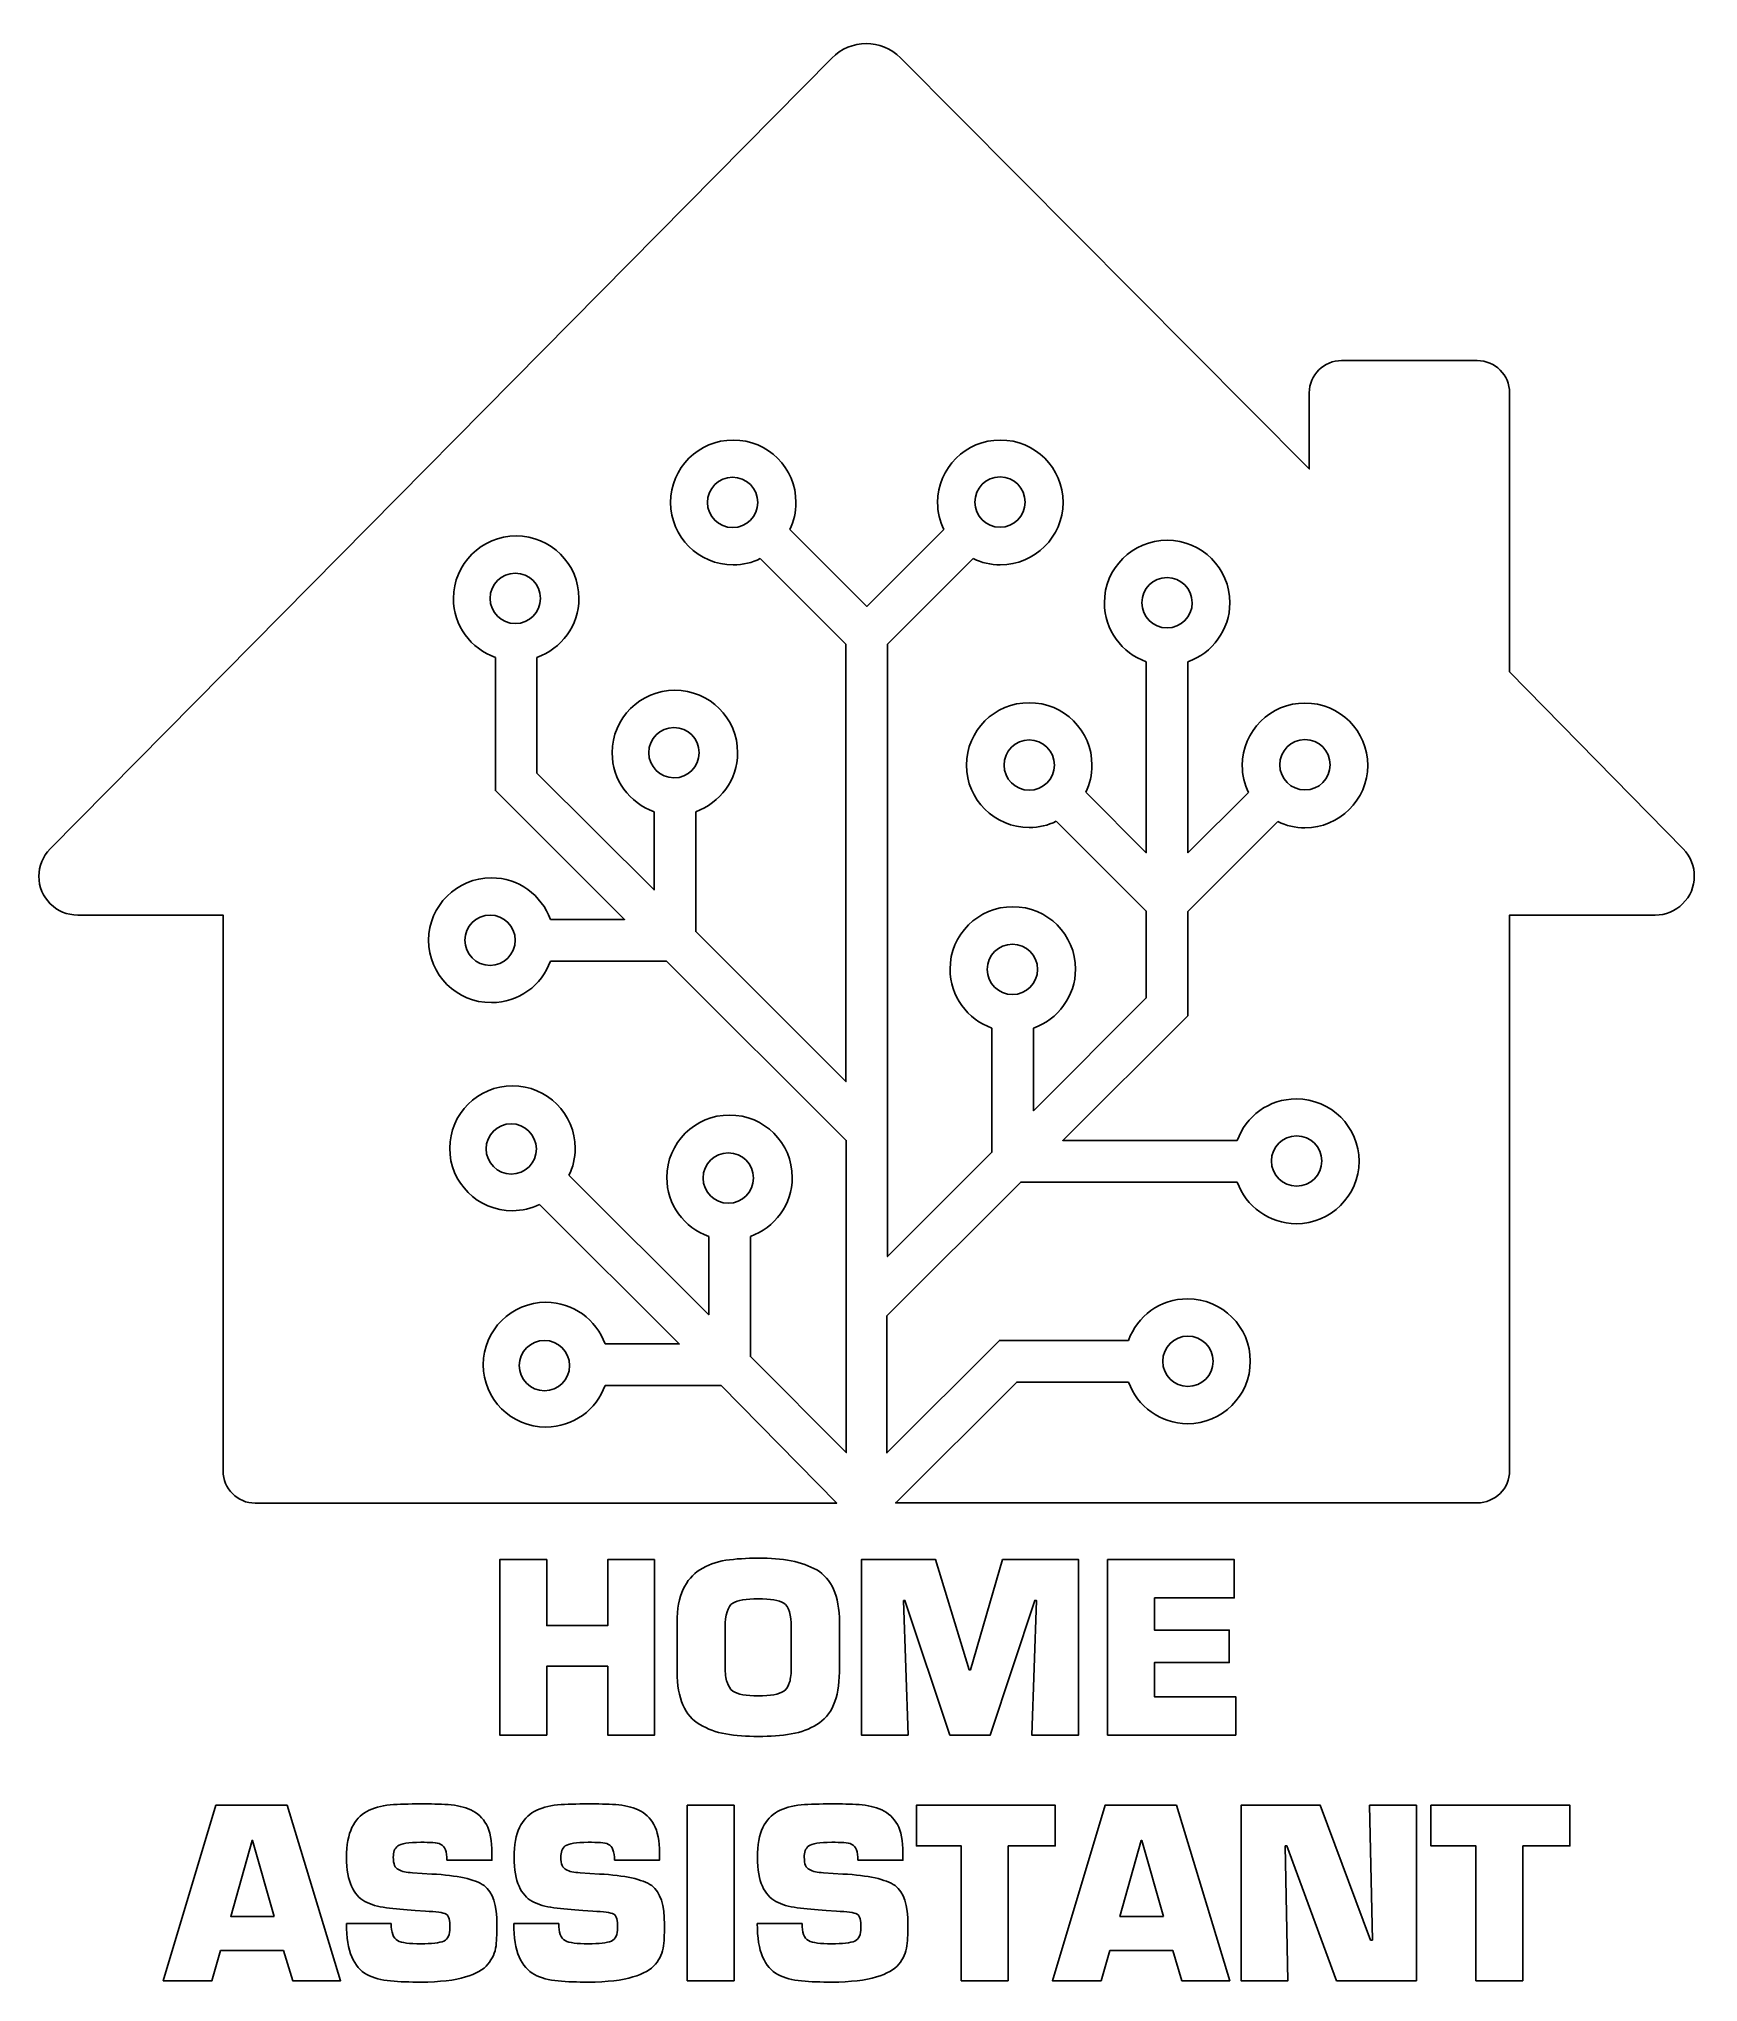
# Model space of a CAD drawing. Extents: x 20 to 180, y 33 to 220.
import ezdxf

# ---------------------------------------------------------------- set-up
doc = ezdxf.new("R2010")
doc.units = 0
doc.layers.add('Ebene_1', color=7, linetype='CONTINUOUS')

msp = doc.modelspace()

# ---------------------------------------------------------------- linework, layer by layer
at = {"layer": 'Ebene_1', "color": 7}
for points in [[(21.228294, 142.249043), (96.633606, 218.553122)], [(103.28437, 218.583082), (103.31437, 218.553122), (142.70968, 178.918149), (142.70968, 186.257959)], [(145.82535, 189.373633), (158.91718, 189.373633)], [(162.03286, 186.257959), (162.03286, 159.325341), (178.77959, 142.249043)], [(107.44864, 173.076247), (100.01895, 165.646564), (92.589276, 173.076247)], [(89.743219, 170.260162), (98.011743, 161.991639), (98.011743, 119.81021), (83.511869, 134.280107), (83.511869, 145.844055)], [(112.09218, 124.96305), (112.09218, 112.97969), (102.02615, 102.91367), (102.02615, 161.991639), (110.29467, 170.260162)], [(64.188694, 160.733391), (64.188694, 147.881228), (76.651395, 135.448484), (69.491345, 135.448484)], [(79.497437, 145.844055), (79.497437, 138.294542), (68.203126, 149.558896), (68.203126, 160.733391)], [(126.9815, 160.313971), (126.9815, 141.889553), (121.13962, 147.73144)], [(136.83783, 147.701482), (130.99593, 141.889553), (130.99593, 160.313971)], [(118.29358, 144.915341), (126.9815, 136.25737), (126.9815, 127.86903), (116.10661, 116.99413), (116.10661, 124.96305)], [(135.75932, 114.11813), (118.9227, 114.11813), (130.99593, 126.16141), (130.99593, 136.227414), (139.68388, 144.885397)], [(37.915129, 82.24237), (37.915129, 135.867905), (23.894591, 135.867905)], [(176.08345, 135.867905), (162.03293, 135.867905), (162.03293, 82.27233)], [(69.491345, 131.434071), (80.695784, 131.434071), (98.0417, 114.11813), (98.0417, 84.00991), (88.784547, 93.26706), (88.784547, 104.86097)], [(84.77013, 104.86097), (84.77013, 97.31146), (71.288843, 110.76278)], [(125.27388, 94.8249), (112.81118, 94.8249), (101.96624, 83.97995), (101.96624, 97.19161), (114.87831, 110.10369), (135.75932, 110.10369)], [(68.442786, 107.94669), (81.924073, 94.49536), (74.764024, 94.49536)], [(74.764024, 90.48092), (85.968462, 90.48092), (97.112942, 79.1267)], [(158.91726, 79.15665), (102.80508, 79.15665), (102.86488, 79.21645), (102.80508, 79.15665), (114.48885, 90.81047), (125.27388, 90.81047)], [(97.112942, 79.1267), (96.993084, 79.24656), (97.112942, 79.1267), (41.030804, 79.1267)], [(81.716172, 67.60991), (81.716172, 62.82535)], [(97.381726, 62.82535), (97.381726, 67.60991)], [(86.357409, 63.32145), (86.357409, 67.13586)], [(92.729464, 67.13586), (92.729464, 63.32145)], [(59.513197, 44.67486), (63.856778, 44.67486), (63.856778, 45.36939)], [(75.674843, 44.67486), (80.018424, 44.67486), (80.018424, 45.36939)], [(99.156639, 44.67486), (103.500223, 44.67486), (103.500223, 45.36939)], [(58.069011, 43.34091), (56.194878, 43.47326)], [(74.230657, 43.34091), (72.356524, 43.47326)], [(97.712484, 43.34091), (95.83832, 43.47326)], [(56.448437, 39.81308), (57.440626, 39.74698)], [(72.610083, 39.81308), (73.602271, 39.74698)], [(96.091879, 39.81308), (97.084068, 39.74698)], [(54.144355, 38.55636), (49.811798, 38.55636)], [(70.306001, 38.55636), (65.973444, 38.55636)], [(93.787797, 38.55636), (89.455241, 38.55636)]]:
    msp.add_lwpolyline(points, dxfattribs=at)
for points in [[(87.076921, 178.109265)], [(112.87109, 173.285965)], [(66.106037, 168.852113)], [(128.98872, 168.432707)], [(81.41478, 153.96279)], [(115.68719, 152.764443)], [(142.29026, 147.941143)], [(63.679401, 135.867905)], [(114.06944, 133.051818)], [(65.716574, 115.73587)], [(86.657501, 112.91978)], [(141.48138, 109.71423)], [(68.922122, 94.8249)], [(130.99593, 90.39105)], [(79.544381, 73.6843), (75.024412, 73.6843), (75.024412, 67.31225), (69.137426, 67.31225), (69.137426, 73.6843), (64.617457, 73.6843), (64.617457, 56.75095), (69.137426, 56.75095), (69.137426, 63.38759), (75.024412, 63.38759), (75.024412, 56.75095), (79.544381, 56.75095)], [(103.566363, 69.7376), (103.698653, 69.7376), (108.031213, 56.75095), (111.933823, 56.75095), (116.222283, 69.7376), (116.387643, 69.7376), (115.935653, 56.75095), (120.444593, 56.75095), (120.444593, 73.6843), (113.113423, 73.6843), (110.037643, 63.04584), (109.883303, 63.04584), (106.653173, 73.6843), (99.498393, 73.6843), (99.498393, 56.75095), (104.007343, 56.75095)], [(127.764743, 69.98013), (135.459723, 69.98013), (135.459723, 73.6843), (123.244773, 73.6843), (123.244773, 56.75095), (135.614063, 56.75095), (135.614063, 60.45512), (127.764743, 60.45512), (127.764743, 63.75139), (134.985673, 63.75139), (134.985673, 66.8823), (127.764743, 66.8823)], [(89.543437, 60.54332)], [(89.543437, 56.61866)], [(43.759449, 35.95468), (44.641395, 33.04426), (49.249559, 33.04426), (44.101203, 49.97761), (37.233054, 49.97761), (32.150844, 33.04426), (36.847203, 33.04426), (37.685051, 35.95468)], [(87.217306, 49.97761), (82.697336, 49.97761), (82.697336, 33.04426), (87.217306, 33.04426)], [(113.653613, 46.05295), (118.206653, 46.05295), (118.206653, 49.97761), (104.801083, 49.97761), (104.801083, 46.05295), (109.133643, 46.05295), (109.133643, 33.04426), (113.653613, 33.04426)], [(129.539653, 35.95468), (130.421603, 33.04426), (135.029763, 33.04426), (129.881403, 49.97761), (123.013263, 49.97761), (117.931053, 33.04426), (122.627403, 33.04426), (123.465253, 35.95468)], [(140.376563, 46.05295), (140.552943, 46.05295), (145.337503, 33.04426), (153.043503, 33.04426), (153.043503, 49.97761), (148.523533, 49.97761), (148.799133, 36.96891), (148.611723, 36.96891), (143.761023, 49.97761), (136.132193, 49.97761), (136.132193, 33.04426), (140.641143, 33.04426)], [(163.296113, 46.05295), (167.849153, 46.05295), (167.849153, 49.97761), (154.443583, 49.97761), (154.443583, 46.05295), (158.776143, 46.05295), (158.776143, 33.04426), (163.296113, 33.04426)], [(42.855455, 39.25095), (38.655191, 39.25095), (40.716738, 46.59314), (40.760838, 46.59314)], [(128.635663, 39.25095), (124.435393, 39.25095), (126.496943, 46.59314), (126.541043, 46.59314)]]:
    msp.add_lwpolyline(points, close=True, dxfattribs=at)
for points in [[(96.633606, 218.553122), (98.461077, 220.410543), (101.42694, 220.410543), (103.28437, 218.583082)], [(142.70968, 186.257959), (142.70968, 187.995541), (144.11772, 189.373633), (145.82535, 189.373633)], [(158.91718, 189.373633), (160.65476, 189.373633), (162.03286, 187.965584), (162.03286, 186.257959)], [(87.136837, 181.704276), (83.811459, 181.704276), (81.085247, 179.008022), (81.085247, 175.682629)], [(93.188441, 175.682629), (93.188441, 179.008022), (90.492187, 181.704276), (87.136837, 181.704276)], [(112.90105, 181.704276), (109.57567, 181.704276), (106.84947, 179.008022), (106.84947, 175.682629)], [(118.95266, 175.682629), (118.95266, 179.008022), (116.2564, 181.704276), (112.90105, 181.704276)], [(112.87109, 178.139223), (111.52297, 178.139223), (110.44447, 177.060721), (110.44447, 175.712586)], [(115.29774, 175.712586), (115.29774, 177.060721), (114.21923, 178.139223), (112.87109, 178.139223)], [(87.076921, 178.109265), (85.728787, 178.109265), (84.650286, 177.030764), (84.650286, 175.682629)], [(89.503558, 175.682629), (89.503558, 177.030764), (88.395099, 178.109265), (87.076921, 178.109265)], [(81.085247, 175.682629), (81.085247, 172.357251), (83.781501, 169.660996), (87.136837, 169.660996)], [(84.650286, 175.682629), (84.650286, 174.334508), (85.728787, 173.256007), (87.076921, 173.256007)], [(87.076921, 173.256007), (88.425042, 173.256007), (89.503558, 174.334508), (89.503558, 175.682629)], [(92.589276, 173.076247), (92.978724, 173.855173), (93.188441, 174.75393), (93.188441, 175.682629)], [(106.84947, 175.682629), (106.84947, 174.75393), (107.05917, 173.855173), (107.44864, 173.076247)], [(110.44447, 175.712586), (110.44447, 174.364466), (111.52297, 173.285965), (112.87109, 173.285965)], [(112.87109, 173.285965), (114.21923, 173.285965), (115.29774, 174.364466), (115.29774, 175.712586)], [(112.90105, 169.660996), (116.22645, 169.660996), (118.95266, 172.357251), (118.95266, 175.682629)], [(66.195909, 172.447123), (62.870531, 172.447123), (60.144319, 169.750869), (60.144319, 166.425491)], [(72.247515, 166.425491), (72.247515, 169.750869), (69.551246, 172.447123), (66.195909, 172.447123)], [(128.98872, 172.027703), (125.66335, 172.027703), (122.93712, 169.331449), (122.93712, 166.00607)], [(135.04033, 166.00607), (135.04033, 169.331449), (132.34406, 172.027703), (128.98872, 172.027703)], [(66.106037, 168.852113), (64.757902, 168.852113), (63.679401, 167.77361), (63.679401, 166.425491)], [(68.532673, 166.425491), (68.532673, 167.77361), (67.454172, 168.852113), (66.106037, 168.852113)], [(87.136837, 169.660996), (88.065551, 169.660996), (88.964307, 169.870699), (89.743219, 170.260162)], [(110.29467, 170.260162), (111.0736, 169.870699), (111.97235, 169.660996), (112.90105, 169.660996)], [(128.98872, 168.432707), (127.6406, 168.432707), (126.5621, 167.35419), (126.5621, 166.00607)], [(131.41535, 166.00607), (131.38535, 167.35419), (130.3069, 168.432707), (128.98872, 168.432707)], [(60.144319, 166.425491), (60.144319, 163.789151), (61.821987, 161.572218), (64.188694, 160.733391)], [(63.679401, 166.425491), (63.679401, 165.107314), (64.757902, 163.998854), (66.106037, 163.998854)], [(66.106037, 163.998854), (67.454172, 163.998854), (68.532673, 165.077356), (68.532673, 166.425491)], [(68.203126, 160.733391), (70.539875, 161.572218), (72.247515, 163.789151), (72.247515, 166.425491)], [(122.93712, 166.00607), (122.93712, 163.369731), (124.61479, 161.152797), (126.9815, 160.313971)], [(126.5621, 166.00607), (126.5621, 164.687893), (127.6406, 163.579434), (128.98872, 163.579434)], [(128.98872, 163.579434), (130.33685, 163.579434), (131.41535, 164.657936), (131.41535, 166.00607)], [(130.99593, 160.313971), (133.33269, 161.152797), (135.04033, 163.369731), (135.04033, 166.00607)], [(81.504653, 157.557801), (78.179274, 157.557801), (75.453063, 154.861532), (75.453063, 151.536153)], [(87.556257, 151.536153), (87.556257, 154.861532), (84.860003, 157.557801), (81.504653, 157.557801)], [(115.68719, 156.359454), (112.33184, 156.359454), (109.63559, 153.663199), (109.63559, 150.337822)], [(121.73879, 150.337822), (121.73879, 153.663199), (119.04253, 156.359454), (115.68719, 156.359454)], [(142.29026, 156.329497), (138.96487, 156.329497), (136.23866, 153.633242), (136.23866, 150.307864)], [(148.34187, 150.307864), (148.34187, 153.633242), (145.64561, 156.329497), (142.29026, 156.329497)], [(81.41478, 153.96279), (80.06666, 153.96279), (78.988158, 152.884289), (78.988158, 151.536153)], [(83.841416, 151.536153), (83.841416, 152.884289), (82.762915, 153.96279), (81.41478, 153.96279)], [(115.68719, 152.764443), (114.33906, 152.764443), (113.26056, 151.685942), (113.26056, 150.337822)], [(118.11381, 150.337822), (118.11381, 151.685942), (117.00536, 152.764443), (115.68719, 152.764443)], [(142.29026, 152.794415), (140.94213, 152.794415), (139.86362, 151.715914), (139.86362, 150.367779)], [(144.71689, 150.367779), (144.71689, 151.715914), (143.63839, 152.794415), (142.29026, 152.794415)], [(75.453063, 151.536153), (75.453063, 148.899815), (77.130731, 146.682895), (79.497437, 145.844055)], [(78.988158, 151.536153), (78.988158, 150.217991), (80.06666, 149.109518), (81.41478, 149.109518)], [(81.41478, 149.109518), (82.762915, 149.109518), (83.841416, 150.188033), (83.841416, 151.536153)], [(83.511869, 145.844055), (85.848633, 146.682895), (87.556257, 148.899815), (87.556257, 151.536153)], [(109.63559, 150.337822), (109.63559, 147.012429), (112.33184, 144.316174), (115.68719, 144.316174)], [(113.26056, 150.337822), (113.26056, 148.989687), (114.33906, 147.911185), (115.68719, 147.911185)], [(115.68719, 147.911185), (117.03531, 147.911185), (118.11381, 148.989687), (118.11381, 150.337822)], [(121.13962, 147.73144), (121.52908, 148.510351), (121.73879, 149.409108), (121.73879, 150.337822)], [(136.23866, 150.307864), (136.23866, 149.37915), (136.44836, 148.480393), (136.83783, 147.701482)], [(139.86362, 150.367779), (139.86362, 149.019644), (140.94213, 147.941143), (142.29026, 147.941143)], [(142.29026, 147.941143), (143.63839, 147.941143), (144.71689, 149.019644), (144.71689, 150.367779)], [(142.29026, 144.286216), (145.61564, 144.286216), (148.34187, 146.982486), (148.34187, 150.307864)], [(115.68719, 144.316174), (116.61591, 144.316174), (117.51465, 144.525892), (118.29358, 144.915341)], [(139.68388, 144.885397), (140.4628, 144.495934), (141.36154, 144.286216), (142.29026, 144.286216)], [(20.149792, 139.612704), (20.149792, 140.601333), (20.539255, 141.560005), (21.228294, 142.249043)], [(178.77959, 142.249043), (180.2176, 140.781093), (180.2176, 138.384414), (178.71979, 136.946405)], [(23.894591, 135.867905), (21.82746, 135.867905), (20.149792, 137.545571), (20.149792, 139.612704)], [(63.799246, 139.462916), (60.473853, 139.462916), (57.74764, 136.766659), (57.74764, 133.441284)], [(69.491345, 135.448484), (68.652504, 137.785247), (66.435585, 139.462916), (63.799246, 139.462916)], [(178.71979, 136.946405), (178.03076, 136.25737), (177.07208, 135.867905), (176.08345, 135.867905)], [(63.679401, 135.867905), (62.331281, 135.867905), (61.252778, 134.789406), (61.252778, 133.441284)], [(66.106037, 133.441284), (66.106037, 134.789406), (65.027535, 135.867905), (63.679401, 135.867905)], [(114.0994, 136.676792), (110.77401, 136.676792), (108.0478, 133.980538), (108.0478, 130.655154)], [(120.15099, 130.655154), (120.15099, 133.980538), (117.45473, 136.676792), (114.0994, 136.676792)], [(57.74764, 133.441284), (57.74764, 130.115897), (60.443895, 127.41965), (63.799246, 127.41965)], [(61.252778, 133.441284), (61.252778, 132.123105), (62.331281, 131.014654), (63.679401, 131.014654)], [(63.679401, 131.014654), (65.027535, 131.014654), (66.106037, 132.093158), (66.106037, 133.441284)], [(63.799246, 127.41965), (66.435585, 127.41965), (68.682462, 129.09732), (69.491345, 131.434071)], [(114.06944, 133.051818), (112.72131, 133.051818), (111.64281, 131.973318), (111.64281, 130.625194)], [(116.49606, 130.625194), (116.49606, 131.973318), (115.41756, 133.051818), (114.06944, 133.051818)], [(108.0478, 130.655154), (108.0478, 128.01882), (109.72546, 125.8019), (112.09218, 124.96305)], [(111.64281, 130.625194), (111.64281, 129.27708), (112.72131, 128.19856), (114.06944, 128.19856)], [(114.06944, 128.19856), (115.41756, 128.19856), (116.49606, 129.27708), (116.49606, 130.625194)], [(116.10661, 124.96305), (118.44337, 125.8019), (120.15099, 128.01882), (120.15099, 130.655154)], [(65.836419, 119.3908), (62.511026, 119.3908), (59.784814, 116.69453), (59.784814, 113.36915)], [(71.888009, 113.36915), (71.888009, 116.69453), (69.191755, 119.3908), (65.836419, 119.3908)], [(141.45142, 118.13254), (138.81508, 118.13254), (136.5682, 116.45487), (135.75932, 114.11813)], [(147.50303, 112.11091), (147.50303, 115.43628), (144.80676, 118.13254), (141.45142, 118.13254)], [(86.777332, 116.57471), (83.451954, 116.57471), (80.725741, 113.87845), (80.725741, 110.55307)], [(92.828937, 110.55307), (92.828937, 113.87845), (90.132681, 116.57471), (86.777332, 116.57471)], [(65.716574, 115.73587), (64.368454, 115.73587), (63.289952, 114.65737), (63.289952, 113.30924)], [(68.14321, 113.30924), (68.11321, 114.65737), (67.034751, 115.73587), (65.716574, 115.73587)], [(141.48138, 114.5675), (140.13325, 114.5675), (139.05475, 113.48899), (139.05475, 112.14086)], [(143.90801, 112.14086), (143.90801, 113.48899), (142.82951, 114.5675), (141.48138, 114.5675)], [(59.784814, 113.36915), (59.784814, 110.04378), (62.481068, 107.34752), (65.836419, 107.34752)], [(63.289952, 113.30924), (63.289952, 111.99108), (64.368454, 110.8826), (65.716574, 110.8826)], [(65.716574, 110.8826), (67.064709, 110.8826), (68.14321, 111.96111), (68.14321, 113.30924)], [(71.288843, 110.76278), (71.678306, 111.5417), (71.888009, 112.44044), (71.888009, 113.36915)], [(86.657501, 112.91978), (85.309381, 112.91978), (84.230864, 111.84128), (84.230864, 110.49315)], [(89.084138, 110.49315), (89.084138, 111.84128), (88.005635, 112.91978), (86.657501, 112.91978)], [(139.05475, 112.14086), (139.05475, 110.79273), (140.13325, 109.71423), (141.48138, 109.71423)], [(141.45142, 106.08926), (144.77681, 106.08926), (147.50303, 108.78551), (147.50303, 112.11091)], [(141.48138, 109.71423), (142.82951, 109.71423), (143.90801, 110.79273), (143.90801, 112.14086)], [(80.725741, 110.55307), (80.725741, 107.91673), (82.403409, 105.69981), (84.77013, 104.86097)], [(84.230864, 110.49315), (84.230864, 109.17498), (85.309381, 108.06652), (86.657501, 108.06652)], [(86.657501, 108.06652), (88.005635, 108.06652), (89.084138, 109.14502), (89.084138, 110.49315)], [(88.784547, 104.86097), (91.121311, 105.69981), (92.828937, 107.91673), (92.828937, 110.55307)], [(135.75932, 110.10369), (136.59816, 107.76693), (138.81508, 106.08926), (141.45142, 106.08926)], [(65.836419, 107.34752), (66.765118, 107.34752), (67.663875, 107.55722), (68.442786, 107.94669)], [(69.071924, 98.50979), (65.746531, 98.50979), (63.02032, 95.81353), (63.02032, 92.48814)], [(74.764024, 94.49536), (73.925182, 96.83212), (71.708264, 98.50979), (69.071924, 98.50979)], [(130.96598, 98.83932), (128.32964, 98.83932), (126.08276, 97.16166), (125.27388, 94.8249)], [(137.01757, 92.81768), (137.01757, 96.14307), (134.32132, 98.83932), (130.96598, 98.83932)], [(68.922122, 94.8249), (67.574001, 94.8249), (66.4955, 93.7464), (66.4955, 92.39826)], [(71.348758, 92.39826), (71.348758, 93.7464), (70.270256, 94.8249), (68.922122, 94.8249)], [(130.99593, 95.24431), (129.6478, 95.24431), (128.5693, 94.16582), (128.5693, 92.81768)], [(133.42257, 92.81768), (133.42257, 94.13585), (132.34406, 95.24431), (130.99593, 95.24431)], [(63.02032, 92.48814), (63.02032, 89.16275), (65.716574, 86.4665), (69.071924, 86.4665)], [(66.4955, 92.39826), (66.4955, 91.08011), (67.574001, 89.97163), (68.922122, 89.97163)], [(68.922122, 89.97163), (70.270256, 89.97163), (71.348758, 91.05013), (71.348758, 92.39826)], [(128.5693, 92.81768), (128.5693, 91.46955), (129.6478, 90.39105), (130.99593, 90.39105)], [(130.96598, 86.79604), (134.29135, 86.79604), (137.01757, 89.49229), (137.01757, 92.81768)], [(130.99593, 90.39105), (132.34406, 90.39105), (133.42257, 91.46955), (133.42257, 92.81768)], [(69.071924, 86.4665), (71.708264, 86.4665), (73.95514, 88.14418), (74.764024, 90.48092)], [(125.27388, 90.81047), (126.11272, 88.47372), (128.32964, 86.79604), (130.96598, 86.79604)], [(41.030804, 79.1267), (39.293222, 79.1267), (37.915129, 80.53473), (37.915129, 82.24237)], [(162.03293, 82.27233), (162.03293, 80.53473), (160.62488, 79.15665), (158.91726, 79.15665)], [(86.412531, 73.61816), (85.46444, 73.44912), (84.633941, 73.14044), (83.921035, 72.69212)], [(89.543437, 73.8166), (88.418956, 73.8166), (87.375321, 73.750453), (86.412531, 73.61816)], [(95.187887, 72.69212), (93.776774, 73.471167), (91.895291, 73.845993), (89.543437, 73.8166)], [(83.921035, 72.69212), (83.230178, 72.251147), (82.689986, 71.626433), (82.300461, 70.81798)], [(96.819486, 70.81798), (96.437309, 71.626433), (95.893443, 72.251147), (95.187887, 72.69212)], [(82.300461, 70.81798), (81.910935, 69.98748), (81.716172, 68.918123), (81.716172, 67.60991)], [(86.357409, 67.13586), (86.357409, 68.355887), (86.599944, 69.138613), (87.085014, 69.48404)], [(87.085014, 69.48404), (87.562735, 69.770673), (88.382209, 69.90664), (89.543437, 69.89194)], [(89.543437, 69.89194), (90.719364, 69.906673), (91.546187, 69.770707), (92.023908, 69.48404)], [(92.023908, 69.48404), (92.494279, 69.138613), (92.729464, 68.355887), (92.729464, 67.13586)], [(97.381726, 67.60991), (97.381726, 68.918123), (97.194313, 69.98748), (96.819486, 70.81798)], [(81.716172, 62.82535), (81.730872, 60.29711), (82.465826, 58.61039), (83.921035, 57.76519)], [(86.544823, 61.85521), (86.41988, 62.215337), (86.357409, 62.704083), (86.357409, 63.32145)], [(92.729464, 63.32145), (92.729464, 62.704083), (92.678017, 62.215337), (92.575124, 61.85521)], [(95.187887, 57.76519), (96.621048, 58.61039), (97.352328, 60.29711), (97.381726, 62.82535)], [(87.085014, 60.99532), (86.842479, 61.193753), (86.662416, 61.480383), (86.544823, 61.85521)], [(89.543437, 60.54332), (88.382209, 60.51392), (87.562735, 60.664587), (87.085014, 60.99532)], [(92.023908, 60.99532), (91.546187, 60.664587), (90.719364, 60.51392), (89.543437, 60.54332)], [(92.575124, 61.85521), (92.464881, 61.480383), (92.281142, 61.193753), (92.023908, 60.99532)], [(83.921035, 57.76519), (84.633941, 57.33157), (85.46444, 57.03024), (86.412531, 56.8612)], [(86.412531, 56.8612), (87.375321, 56.699507), (88.418956, 56.61866), (89.543437, 56.61866)], [(89.543437, 56.61866), (90.704665, 56.61866), (91.766674, 56.699507), (92.729464, 56.8612)], [(92.729464, 56.8612), (93.692255, 57.03024), (94.511729, 57.33157), (95.187887, 57.76519)], [(51.774127, 49.37116), (51.171464, 49.040433), (50.697419, 48.525967), (50.35199, 47.82776)], [(54.034112, 50.0216), (53.144817, 49.918707), (52.391488, 49.701893), (51.774127, 49.37116)], [(56.988629, 50.1098), (55.871498, 50.1098), (54.886659, 50.0804), (54.034112, 50.0216)], [(59.634465, 50.0437), (58.803966, 50.087767), (57.922021, 50.1098), (56.988629, 50.1098)], [(61.817279, 49.52556), (61.185218, 49.812193), (60.457614, 49.984907), (59.634465, 50.0437)], [(63.327611, 48.12547), (62.967483, 48.77223), (62.464039, 49.238927), (61.817279, 49.52556)], [(67.935773, 49.37116), (67.33311, 49.040433), (66.859065, 48.525967), (66.513636, 47.82776)], [(70.195758, 50.0216), (69.306463, 49.918707), (68.553134, 49.701893), (67.935773, 49.37116)], [(73.150274, 50.1098), (72.033143, 50.1098), (71.048305, 50.0804), (70.195758, 50.0216)], [(75.79611, 50.0437), (74.965612, 50.087767), (74.083667, 50.1098), (73.150274, 50.1098)], [(77.978925, 49.52556), (77.346864, 49.812193), (76.619259, 49.984907), (75.79611, 50.0437)], [(79.489257, 48.12547), (79.129129, 48.77223), (78.625685, 49.238927), (77.978925, 49.52556)], [(91.417569, 49.37116), (90.814906, 49.040433), (90.340861, 48.525967), (89.995432, 47.82776)], [(93.677554, 50.0216), (92.788259, 49.918707), (92.03493, 49.701893), (91.417569, 49.37116)], [(96.632071, 50.1098), (95.51494, 50.1098), (94.530101, 50.0804), (93.677554, 50.0216)], [(99.277907, 50.0437), (98.447408, 50.087767), (97.565463, 50.1098), (96.632071, 50.1098)], [(101.460723, 49.52556), (100.828663, 49.812193), (100.101058, 49.984907), (99.277907, 50.0437)], [(102.971053, 48.12547), (102.610926, 48.77223), (102.107483, 49.238927), (101.460723, 49.52556)], [(50.35199, 47.82776), (50.006561, 47.1222), (49.833847, 46.15941), (49.833847, 44.93939)], [(63.856778, 45.36939), (63.856778, 46.545317), (63.680389, 47.46401), (63.327611, 48.12547)], [(66.513636, 47.82776), (66.168207, 47.1222), (65.995493, 46.15941), (65.995493, 44.93939)], [(80.018424, 45.36939), (80.018424, 46.545317), (79.842035, 47.46401), (79.489257, 48.12547)], [(89.995432, 47.82776), (89.650003, 47.1222), (89.477289, 46.15941), (89.477289, 44.93939)], [(103.500223, 45.36939), (103.500223, 46.545317), (103.323833, 47.46401), (102.971053, 48.12547)], [(54.342793, 44.96154), (54.328093, 45.446613), (54.471409, 45.810417), (54.772741, 46.05295)], [(54.772741, 46.05295), (55.074072, 46.288137), (55.812702, 46.40573), (56.988629, 46.40573)], [(56.988629, 46.40573), (57.436951, 46.40573), (57.826477, 46.398363), (58.157206, 46.38363)], [(58.157206, 46.38363), (58.473237, 46.368963), (58.730471, 46.310167), (58.928908, 46.20724)], [(58.928908, 46.20724), (59.318434, 46.0235), (59.513197, 45.512707), (59.513197, 44.67486)], [(70.504438, 44.96154), (70.489738, 45.446613), (70.633054, 45.810417), (70.934387, 46.05295)], [(70.934387, 46.05295), (71.235718, 46.288137), (71.974347, 46.40573), (73.150274, 46.40573)], [(73.150274, 46.40573), (73.598597, 46.40573), (73.988123, 46.398363), (74.318852, 46.38363)], [(74.318852, 46.38363), (74.634883, 46.368963), (74.892117, 46.310167), (75.090554, 46.20724)], [(75.090554, 46.20724), (75.48008, 46.0235), (75.674843, 45.512707), (75.674843, 44.67486)], [(93.986235, 44.96154), (93.971535, 45.446613), (94.114851, 45.810417), (94.416183, 46.05295)], [(94.416183, 46.05295), (94.717514, 46.288137), (95.456144, 46.40573), (96.632071, 46.40573)], [(96.632071, 46.40573), (97.080393, 46.40573), (97.469919, 46.398363), (97.800648, 46.38363)], [(97.800648, 46.38363), (98.116679, 46.368963), (98.373913, 46.310167), (98.57235, 46.20724)], [(98.57235, 46.20724), (98.961876, 46.0235), (99.156639, 45.512707), (99.156639, 44.67486)], [(49.833847, 44.93939), (49.833847, 43.748763), (49.991862, 42.82272), (50.307893, 42.16126)], [(54.838887, 43.77092), (54.508158, 43.917907), (54.342793, 44.31478), (54.342793, 44.96154)], [(56.194878, 43.47326), (55.606914, 43.487993), (55.154917, 43.587213), (54.838887, 43.77092)], [(63.107123, 42.22745), (62.203129, 42.844817), (60.523758, 43.21597), (58.069011, 43.34091)], [(65.995493, 44.93939), (65.995493, 43.748763), (66.153508, 42.82272), (66.469538, 42.16126)], [(71.000533, 43.77092), (70.669803, 43.917907), (70.504438, 44.31478), (70.504438, 44.96154)], [(72.356524, 43.47326), (71.76856, 43.487993), (71.316563, 43.587213), (71.000533, 43.77092)], [(79.26877, 42.22745), (78.364776, 42.844817), (76.685405, 43.21597), (74.230657, 43.34091)], [(89.477289, 44.93939), (89.477289, 43.748763), (89.635304, 42.82272), (89.951335, 42.16126)], [(94.482329, 43.77092), (94.1516, 43.917907), (93.986235, 44.31478), (93.986235, 44.96154)], [(95.83832, 43.47326), (95.250357, 43.487993), (94.79836, 43.587213), (94.482329, 43.77092)], [(102.750593, 42.22745), (101.8466, 42.844817), (100.16723, 43.21597), (97.712484, 43.34091)], [(50.307893, 42.16126), (50.609224, 41.4998), (51.039173, 41.011053), (51.597738, 40.69502)], [(64.330823, 38.45714), (64.360223, 40.33862), (63.952323, 41.59539), (63.107123, 42.22745)], [(66.469538, 42.16126), (66.770869, 41.4998), (67.200818, 41.011053), (67.759384, 40.69502)], [(80.492469, 38.45714), (80.521869, 40.33862), (80.113969, 41.59539), (79.26877, 42.22745)], [(89.951335, 42.16126), (90.252666, 41.4998), (90.682615, 41.011053), (91.24118, 40.69502)], [(103.974293, 38.45714), (104.003693, 40.33862), (103.595793, 41.59539), (102.750593, 42.22745)], [(51.597738, 40.69502), (52.163653, 40.393693), (52.85451, 40.191583), (53.670309, 40.08869)], [(53.670309, 40.08869), (54.486108, 39.985797), (55.412151, 39.893927), (56.448437, 39.81308)], [(57.440626, 39.74698), (58.476911, 39.71758), (59.14572, 39.629387), (59.447051, 39.4824)], [(59.447051, 39.4824), (59.704285, 39.31336), (59.825553, 38.876063), (59.810854, 38.17051)], [(67.759384, 40.69502), (68.325299, 40.393693), (69.016156, 40.191583), (69.831955, 40.08869)], [(69.831955, 40.08869), (70.647754, 39.985797), (71.573797, 39.893927), (72.610083, 39.81308)], [(73.602271, 39.74698), (74.638557, 39.71758), (75.307366, 39.629387), (75.608697, 39.4824)], [(75.608697, 39.4824), (75.865931, 39.31336), (75.987199, 38.876063), (75.9725, 38.17051)], [(91.24118, 40.69502), (91.807095, 40.393693), (92.497952, 40.191583), (93.313751, 40.08869)], [(93.313751, 40.08869), (94.129551, 39.985797), (95.055594, 39.893927), (96.091879, 39.81308)], [(97.084068, 39.74698), (98.120353, 39.71758), (98.789162, 39.629387), (99.090493, 39.4824)], [(99.090493, 39.4824), (99.347727, 39.31336), (99.468995, 38.876063), (99.454296, 38.17051)], [(49.811798, 38.55636), (49.811798, 37.196693), (49.984512, 36.127333), (50.329941, 35.34828)], [(54.750692, 36.92476), (54.331768, 37.167293), (54.129656, 37.71116), (54.144355, 38.55636)], [(59.810854, 38.17051), (59.810854, 37.49435), (59.616091, 37.0644), (59.226565, 36.88066)], [(64.253653, 36.42866), (64.3198, 37.09012), (64.345523, 37.76628), (64.330823, 38.45714)], [(65.973444, 38.55636), (65.973444, 37.196693), (66.146158, 36.127333), (66.491587, 35.34828)], [(70.912338, 36.92476), (70.493414, 37.167293), (70.291302, 37.71116), (70.306001, 38.55636)], [(75.9725, 38.17051), (75.9725, 37.49435), (75.777737, 37.0644), (75.388211, 36.88066)], [(80.415299, 36.42866), (80.481446, 37.09012), (80.507169, 37.76628), (80.492469, 38.45714)], [(89.455241, 38.55636), (89.455241, 37.196693), (89.627955, 36.127333), (89.973383, 35.34828)], [(94.394134, 36.92476), (93.97521, 37.167293), (93.773098, 37.71116), (93.787797, 38.55636)], [(99.454296, 38.17051), (99.454296, 37.49435), (99.259533, 37.0644), (98.870007, 36.88066)], [(103.897093, 36.42866), (103.963226, 37.09012), (103.98896, 37.76628), (103.974293, 38.45714)], [(56.988629, 36.61608), (55.908246, 36.601347), (55.162267, 36.70424), (54.750692, 36.92476)], [(59.226565, 36.88066), (58.785592, 36.689573), (58.039614, 36.60138), (56.988629, 36.61608)], [(63.470927, 34.64272), (63.90455, 35.171887), (64.165459, 35.7672), (64.253653, 36.42866)], [(73.150274, 36.61608), (72.069891, 36.601347), (71.323913, 36.70424), (70.912338, 36.92476)], [(75.388211, 36.88066), (74.947238, 36.689573), (74.201259, 36.60138), (73.150274, 36.61608)], [(79.632573, 34.64272), (80.066196, 35.171887), (80.327104, 35.7672), (80.415299, 36.42866)], [(96.632071, 36.61608), (95.551688, 36.601347), (94.805709, 36.70424), (94.394134, 36.92476)], [(98.870007, 36.88066), (98.429034, 36.689573), (97.683056, 36.60138), (96.632071, 36.61608)], [(103.114373, 34.64272), (103.547993, 35.171887), (103.8089, 35.7672), (103.897093, 36.42866)], [(50.329941, 35.34828), (50.67537, 34.56188), (51.164114, 33.995967), (51.796175, 33.65054)], [(61.299136, 33.408), (62.320723, 33.709333), (63.044653, 34.120907), (63.470927, 34.64272)], [(66.491587, 35.34828), (66.837016, 34.56188), (67.32576, 33.995967), (67.957821, 33.65054)], [(77.460782, 33.408), (78.482369, 33.709333), (79.206299, 34.120907), (79.632573, 34.64272)], [(89.973383, 35.34828), (90.318812, 34.56188), (90.807557, 33.995967), (91.439618, 33.65054)], [(100.942583, 33.408), (101.96417, 33.709333), (102.6881, 34.120907), (103.114373, 34.64272)], [(51.796175, 33.65054), (52.428236, 33.305107), (53.188914, 33.095643), (54.078209, 33.02215)], [(54.078209, 33.02215), (54.967504, 32.948657), (55.937644, 32.91191), (56.988629, 32.91191)], [(56.988629, 32.91191), (58.840714, 32.926577), (60.277549, 33.09194), (61.299136, 33.408)], [(67.957821, 33.65054), (68.589882, 33.305107), (69.35056, 33.095643), (70.239855, 33.02215)], [(70.239855, 33.02215), (71.12915, 32.948657), (72.099289, 32.91191), (73.150274, 32.91191)], [(73.150274, 32.91191), (75.002359, 32.926577), (76.439195, 33.09194), (77.460782, 33.408)], [(91.439618, 33.65054), (92.071679, 33.305107), (92.832356, 33.095643), (93.721651, 33.02215)], [(93.721651, 33.02215), (94.610946, 32.948657), (95.581086, 32.91191), (96.632071, 32.91191)], [(96.632071, 32.91191), (98.484156, 32.926577), (99.920994, 33.09194), (100.942583, 33.408)]]:
    msp.add_open_spline(points, degree=3, dxfattribs=at)

doc.saveas('drawing.dxf')
